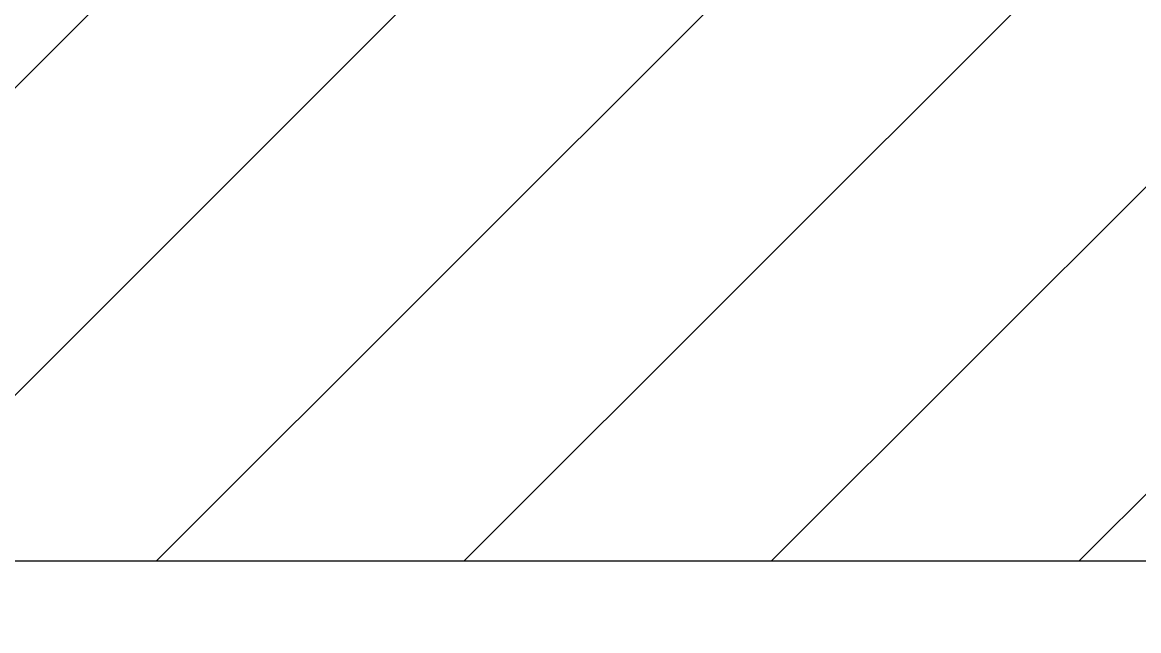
# Model space of a CAD drawing. Header units: millimetres. Extents: x 476571643 to 477489869, y 4620928210 to 4621294454.
# Drawn here: x 477410059 to 477410983, y 4620996273 to 4620996776 of the extents above; entities that cross this region are included whole.
import ezdxf

# ---------------------------------------------------------------- set-up
doc = ezdxf.new("R2010")
doc.units = ezdxf.units.MM
doc.header["$MEASUREMENT"] = 0
for name, color, linetype, lineweight in [('2D Drafting - General_Pen_No__7_Pen_No__250', 7, 'Continuous', 0), ('2D Drafting - General_Pen_No__7_Pen_No__7', 7, 'Continuous', 0), ('zoma_Pen_No__142', 142, 'Continuous', 0)]:
    doc.layers.add(name, color=color, linetype=linetype, lineweight=lineweight)
doc.layers.add('zoma', color=7, linetype='Continuous')
doc.styles.add('GENERATED_STYLE_2', font='arial.ttf')
doc.dimstyles.new('GENERATED_STYLE__3', dxfattribs={"dimtxt": 200, "dimasz": 64.421331, "dimexe": 0.18, "dimexo": 3, "dimgap": 0.09, "dimtad": 1, "dimtih": 1, "dimtoh": 1, "dimlfac": 0.001, "dimzin": 0, "dimdsep": 46, "dimtxsty": 'GENERATED_STYLE_2', "dimblk": 'ARROWHEAD_2', "dimblk1": 'ARROWHEAD_2', "dimblk2": 'ARROWHEAD_2', "dimcen": 0.09, "dimclrd": 142, "dimclre": 142, "dimclrt": 142, "dimadec": 0, "dimazin": 0, "dimtfac": 1, "dimtdec": 4, "dimtmove": 0, "dimatfit": 3, "dimfxl": 1, "dimtolj": 1, "dimtzin": 0, "dimarcsym": 0})

# ---------------------------------------------------------------- blocks, each defined once
blk = doc.blocks.new('*D1057', base_point=(476844527.15, 4621385791.04))
at = {"layer": 'zoma_Pen_No__142', "color": 142, "linetype": 'Continuous', "lineweight": 0, "transparency": 16777216}
for p, q in [((477409107.31, 4620994864.13), (477409107.31, 4620994991.28)), ((477415603.75, 4620994864.13), (477415603.75, 4620994991.28)), ((477409131.78, 4620994970.09), (477409082.84, 4620994885.32)), ((477415628.22, 4620994970.09), (477415579.28, 4620994885.32)), ((477409107.31, 4620994927.7), (477415603.75, 4620994927.7))]:
    blk.add_line(p, q, dxfattribs=at)
at = {"layer": 'zoma_Pen_No__142', "color": 142, "lineweight": 0, "transparency": 16777216, "char_height": 200, "attachment_point": 7, "style": 'GENERATED_STYLE_2'}
for s, insert in [('\\A1;{\\pql;\\fArial CYR|b0|i0|c204|p34;6.50}', (477412089.47, 4620994967.7)), ('\\A1;{\\pql;\\fArial CYR|b0|i0|c204|p34;0.40}', (477415047.14, 4620994967.7))]:
    blk.add_mtext(s, dxfattribs=dict(at, insert=insert))
blk = doc.blocks.new('ARROWHEAD_2')
at = {"color": 0, "linetype": 'Continuous', "lineweight": 0}
for p, q in [((-0.378, -0.655), (0.378, 0.655)), ((0, 0), (-1, 0))]:
    blk.add_line(p, q, dxfattribs=at)
blk = doc.blocks.new('*D1065', base_point=(476844527.15, 4621385791.04))
at = {"layer": 'zoma_Pen_No__142', "color": 142, "linetype": 'Continuous', "lineweight": 0, "transparency": 16777216}
for p, q in [((477408907.31, 4620994488.26), (477408907.31, 4620994615.41)), ((477415807.31, 4620994488.26), (477415807.31, 4620994615.41)), ((477408931.78, 4620994594.21), (477408882.84, 4620994509.45)), ((477415831.78, 4620994594.21), (477415782.84, 4620994509.45)), ((477408865.86, 4620994551.83), (477408907.31, 4620994551.83)), ((477408907.31, 4620994551.83), (477415807.31, 4620994551.83))]:
    blk.add_line(p, q, dxfattribs=at)
at = {"layer": 'zoma_Pen_No__142', "color": 142, "lineweight": 0, "transparency": 16777216, "insert": (477412091.25, 4620994591.83), "char_height": 200, "attachment_point": 7, "style": 'GENERATED_STYLE_2'}
blk.add_mtext('\\A1;{\\pql;\\fArial CYR|b0|i0|c204|p34;6.90}', dxfattribs=at)

msp = doc.modelspace()

# ---------------------------------------------------------------- hatches: boundary and pattern name
at = {"layer": '2D Drafting - General_Pen_No__7_Pen_No__7', "linetype": 'Continuous', "lineweight": 0}
h = msp.add_hatch(dxfattribs=at)
h.set_pattern_fill('MASONRY_BLOCK', style=0, pattern_type=2)
h.set_pattern_definition([(45, (476844527.15, 4621385791.04), (-127.279217, 127.279217), [])])
h.paths.add_polyline_path([(477405105.556, 4620996329.993), (477405105.556, 4620996829.991), (477439691.59, 4620996829.994), (477439691.59, 4620996329.993)])

# ---------------------------------------------------------------- linework, layer by layer
at = {"layer": '2D Drafting - General_Pen_No__7_Pen_No__250', "color": 7, "linetype": 'Continuous', "lineweight": 0, "flags": 128}
msp.add_lwpolyline([(477405105.556, 4620996329.993), (477405105.556, 4620996829.991), (477439691.59, 4620996829.994), (477439691.59, 4620996329.993)], close=True, dxfattribs=at)

# ---------------------------------------------------------------- dimensions: what is measured, and where the dimension line sits
at = {"layer": 'zoma', "color": 142, "linetype": 'Continuous', "lineweight": 0}
for base, p1, p2, picture, middle in [((477415603.752, 4620994927.703), (477409107.313, 4620999825.551), (477415603.752, 4620994927.703), '*D1057', (477412349.239, 4620995067.703)), ((477415807.313, 4620994551.832), (477408907.313, 4620999673.633), (477415807.313, 4620999433.511), '*D1065', (477412351.02, 4620994691.832))]:
    dim = msp.add_linear_dim(base=base, p1=p1, p2=p2, dimstyle='GENERATED_STYLE__3', dxfattribs=at)
    dim.commit()
    dim.dimension.update_dxf_attribs({"geometry": picture, "text_midpoint": middle, "dimtype": 160})

doc.saveas('drawing.dxf')
